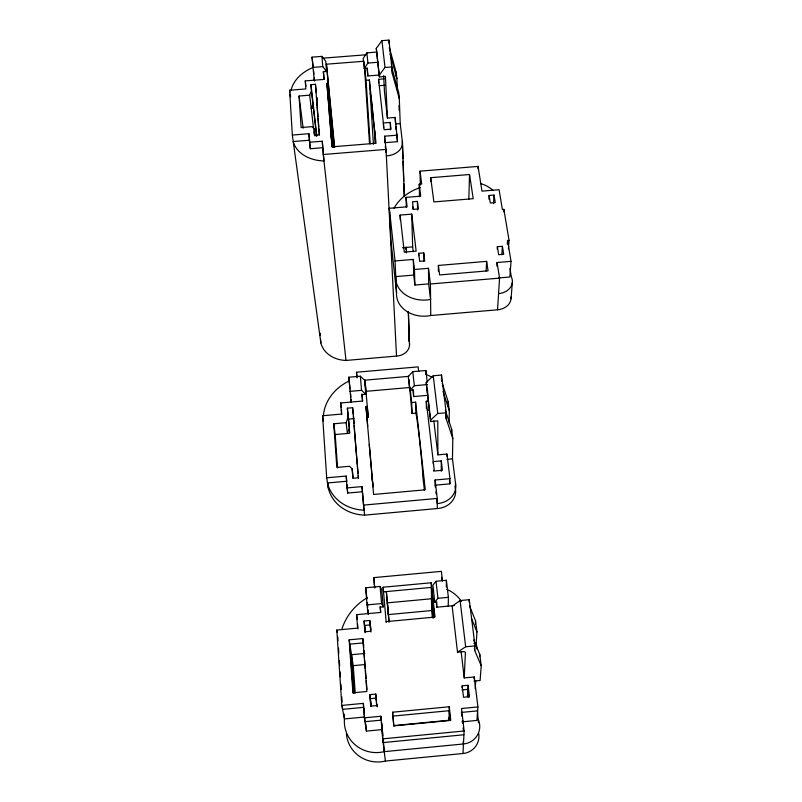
<?xml version="1.0" encoding="UTF-8"?>
<svg xmlns="http://www.w3.org/2000/svg" width="802" height="802" viewBox="0 0 802 802"><rect width="100%" height="100%" fill="white"/><g stroke="black" fill="none" stroke-linecap="round" stroke-linejoin="round"><path stroke-width="1.2" d="M441.27 471.365L441.29 460.899L433.25 461.621L433.27 463.827M441.511 381.13L441.521 375.065L433.22 375.787L426.213 382.484L430.614 421.521L437.782 420.88L437.872 454.854L446.955 454.052L449.972 478.674L449.892 483.857L435.145 485.18L435.396 487.395M361.983 394.043L362.584 401.05L340.66 402.975L341.502 414.073L322.584 415.737L326.705 477.802L328.299 488.087A39.819 34.897 -6.1 0 0 364.599 515.135L437.27 508.538A19.549 17.263 -0.1 0 0 455.416 488.458L455.526 483.345L452.468 458.854L452.809 438.574L446.173 418.664L446.213 412.769L441.521 375.065M446.935 456.168L446.955 454.052M448.107 406.574L448.158 401.652L442.253 383.406M446.323 587.024L446.393 580.297L436.037 581.26L432.91 585.119L434.764 602.101L436.789 601.911L436.809 607.194L454.363 605.56M449.17 422.554L449.31 410.764L448.158 401.652M448.238 606.132L448.368 597.34L446.393 580.297M451.596 431.546L451.636 429.22L445.381 410.333M392.569 712.206L393.832 725.579L449.02 720.266L449.27 706.762L392.569 712.206L393.792 726M468.819 199.277L469.531 174.515L430.694 177.693L430.724 181.402M477.992 168.751L478.082 166.415L420.047 171.157L420.308 185.172M462.092 687.875L462.183 685.84L468.087 685.279L469.451 696.677L463.516 697.249L462.183 685.84M462.163 721.85L476.889 720.437L477.912 706.933L474.243 676.968L464.238 677.921L465.401 652.527A3.108 1.123 -6.6 0 0 462.363 651.675L457.511 652.146L452.148 606.182L460.097 600.558L469.26 599.696L475.005 645.901L474.724 650.512L481.22 665.79L480.107 680.497L473.972 681.078M462.834 722.642L462.924 720.717M469.15 602.142L469.26 599.696M488.929 199.197L489.11 195.467L494.012 195.056L495.245 202.595L490.323 203.006L489.11 195.467M486.142 270.996L486.624 261.362L438.393 265.432L438.403 271.427M346.374 733.72A32.15 31.218 -21.2 0 0 385.391 761.058L462.975 753.509L464.117 730.983L461.521 708.507L477.912 706.933M493.561 203.648L494.012 195.056M467.476 696.768L468.087 685.279M497.22 249.151L497.36 246.725L502.393 246.304L503.696 254.254L498.643 254.675L497.36 246.725M496.859 266.124L497.08 262.515L511.024 261.342L507.546 240.47L509.049 240.349L503.867 209.382L502.383 209.502L499.085 189.713L481.972 191.117L478.082 166.415M475.355 624.487L475.566 620.878L469.461 605.68M503.706 211.858L503.867 209.382M477.02 649.179L476.248 643.034L476.959 631.946L475.566 620.878M420.047 171.157L421.672 184.039L419.235 184.239L420.729 196.169L406.002 197.382L407.105 206.816L389.331 208.289L390.985 241.131L396.539 292.9A27.659 22.245 -1.1 0 0 430.744 315.517L497.541 309.803L499.566 278.124L497.08 262.515M474.112 679.023L474.243 676.968M501.841 254.805L502.393 246.304M475.195 688.707L475.726 680.918M507.285 244.129L507.546 240.47M508.438 248.871L509.049 240.349M479.616 656.788L479.786 654.402L473.741 639.966M511.024 261.342L509.851 277.001L498.623 277.953M511.064 298.745L512.338 282.464M478.433 722.752L477.421 710.361M328.188 96.541L329.141 110.716M348.078 417.09L349.331 427.927L347.416 433.471L346.123 422.684L348.078 417.09L347.376 408.178L352.619 407.717L353.271 413.782M313.522 128.15L309.672 95.177L311.417 91.117L310.955 84.651L315.437 84.3L316.359 92.661M376.83 52.07L366.865 52.852L363.186 58.396L364.228 68.581L367.356 68.22L367.847 75.949L379.887 74.997M364.228 68.581L367.928 63.057L366.865 52.852M397.251 135.167L384.579 136.19L384.91 142.686L397.511 141.663L395.185 117.443L387.426 118.064L385.431 76.431L379.336 76.912L376.288 48.361L381.932 40.651L388.99 40.1L392.459 74.065L399.306 98.656L400.218 123.598L402.313 141.272L402.925 158.706M379.336 76.912L379.246 75.137L385 67.478L381.932 40.651M434.764 602.101L437.922 598.312L448.368 597.34M427.245 382.223L425.872 370.504L412.789 371.647L408.258 376.469L409.782 390.514L413.431 390.093L413.642 396.569L427.687 395.346L427.616 390.554M409.782 390.514L414.353 385.722L427.526 384.569M430.614 421.521L430.594 420.058L437.762 413.511L446.213 412.769M457.511 652.146L465.661 646.783L475.005 645.901M393.762 725.9L450.774 720.407L449.27 706.762M380.178 606.382L380.699 612.437L356.599 614.683L357.612 628.106L336.81 630.061L341.812 705.429L363.276 703.374L364.369 717.84L366.404 731.093L382.434 729.549M364.369 717.84L380.84 716.256L382.694 738.853L464.117 730.983M463.927 734.762L383.155 742.582L381.511 722.622M341.812 705.429L344.439 718.943A32.802 31.739 -19.3 0 0 384.248 751.654L463.456 743.965A18.286 17.784 14.2 0 0 478.624 720.266M363.677 645.239L362.785 638.552L349.151 639.836L353.251 665.66L365.09 664.537M375.737 694.091L376.659 705.57L370.694 706.141L369.802 694.662L375.737 694.091L376.539 700.537M462.012 689.9L467.867 689.339L468.819 697.279M363.877 707.324L342.584 709.359L342.334 705.62M364.098 717.048L344.439 718.943L344.108 714.021M392.93 716.106L449.19 710.692L450.283 720.557M461.35 712.427L477.611 710.863M383.246 606.913L381.772 589.871L380.108 586.442L365.662 587.776L367.035 604.908L381.582 603.555L383.246 606.913L380.178 607.194L380.699 612.437M386.213 622.412L383.115 587.224L431.265 582.763L431.646 610.543L388.338 614.593L386.353 591.585L389.07 622.141L387.326 602.863L431.486 598.753L433.561 617.981M369.792 620.467L370.664 631.244L364.88 631.786L364.038 620.999L369.792 620.467L370.183 623.796M386.133 621.64L434.995 617.069L431.265 582.763M370.885 629.71L370.313 624.908L364.609 625.44L365.171 632.588M364.79 653.46L351.517 654.713L354.263 693.018M473.832 643.264L476.248 643.034M374.544 587.355L373.732 577.62L441.401 571.365L442.503 581.059M326.705 477.802L346.163 476.057L346.825 481.24L327.507 482.974A40.1 35.057 -6 0 0 364.058 510.162L361.993 486.583L347.055 487.927L346.163 476.057M435.145 485.18L435.105 480.007L449.972 478.674M347.055 487.927L347.717 493.06L362.544 491.726M361.993 486.583L363.507 505.11L437.24 498.433L435.105 480.007M427.296 410.113L429.541 409.912M347.376 408.178L348.639 419.095L353.802 418.644L353.542 416.218M367.707 426.313L366.965 417.481L368.248 417.371L364.96 380.168L408.82 376.349M412.048 413.501L415.907 413.17L415.576 402.183L411.667 402.534L412.048 413.501L408.96 380.078M353.221 478.102L352.128 468.879L349.492 466.283L336.85 467.416L333.732 423.777L346.123 422.684M333.732 423.777L335.196 434.554L349.752 433.27L348.639 419.095M446.904 459.345L452.468 458.854M323.437 71.488L324.068 79.408L305.281 80.902L305.833 88.952L289.642 90.235L292.339 135.057L320.86 342.955A27.789 22.757 -5.5 0 0 346.003 360.449L396.519 356.078A13.614 11.218 -2.8 0 0 409.431 343.166M356.88 376.88L356.489 372.228L418.143 366.875L418.674 371.506M351.106 402.063L348.8 377.211L360.359 376.208L364.579 380.198L365.812 394.273L361.973 394.604L362.584 401.05M349.933 391.356L361.562 390.333L365.812 394.273M409.231 387.546L365.973 391.326L364.96 380.168M415.576 402.183L425.271 489.801L373.612 494.463L365.953 406.544L367.266 406.434L368.248 417.371M426.393 408.569L426.273 401.251L428.499 401.05M414.885 285.041L428.659 283.878L428.479 268.309L414.464 269.482L414.885 285.041L413.722 275.076L413.291 259.427L395.025 260.961L396.539 292.9M430.744 315.517L430.423 283.978L499.566 278.124M402.514 247.738L412.649 246.886L411.717 214.124L400.078 215.096L400.268 219.938M418.694 253.332L423.747 252.901L424.729 260.891L419.657 261.322L418.694 253.332L418.744 255.748M413.722 275.076L395.767 276.59A28.15 22.456 -1.1 0 0 430.584 299.417L428.659 283.878M417.401 201.382L412.479 201.793L413.401 209.372L418.333 208.961L417.401 201.382L417.601 210.064M384.148 78.857L378.564 79.298L384.098 129.713L390.985 129.162L390.223 122.405L383.356 122.967L383.607 127.658M395.456 123.989L400.218 123.598M292.339 135.057L308.93 133.713L310.304 148.721L322.955 147.698L323.958 160.951A34.225 25.273 -4.7 0 1 293.221 141.543L309.722 140.21M308.93 133.713L309.522 142.255L322.244 141.222L322.835 146.616M322.244 141.222L323.246 154.505L386.033 149.413L384.579 136.19M314.234 80.19L312.048 57.153L321.943 56.381L325.742 61.243L326.574 71.458L323.276 71.699L324.068 79.408M322.985 58.155L366.093 54.777M334.294 146.856L326.434 64.2L364.078 61.243M312.81 67.398L322.755 66.616L326.574 71.458M367.928 63.057L378.083 62.255M385 67.478L392.158 66.907M364.689 67.188L366.043 80.29L369.391 80.02L376.018 143.267L332.008 146.836L326.865 83.388L327.988 83.298M379.266 85.724L384.87 85.283M314.975 135.979L314.113 128.531L311.908 126.666L301.111 127.538L299.066 96.019L309.672 95.177M471.365 618.192L476.959 631.946M443.035 391.516L449.31 410.764M391.667 67.308L398.494 91.949L399.306 98.656M390.083 53.934L396.91 78.686L397.281 88.571M389.301 47.318L396.118 72.13L396.91 78.686M336.81 630.061L337.201 632.257M509.932 268.349L511.345 276.87A15.719 12.541 2.5 0 1 498.573 293.622M486.624 261.362L488.087 270.845L439.626 274.946L438.393 265.432M469.531 174.515L473.22 198.685L433.882 201.934L430.694 177.693M363.276 703.374L363.727 706.331M364.058 708.527L364.419 710.923M322.584 415.737L323.396 421.2A49.343 42.025 -4.8 0 1 323.296 418.413M356.599 614.683L357.231 619.154M369.802 694.662L371.336 705.971M289.642 90.235L289.933 92.43M290.234 94.636L290.524 96.831A42.275 30.536 -4.3 0 1 290.504 94.125M364.038 620.999L365.532 632.648M451.636 429.22L452.809 438.574M479.786 654.402L481.22 665.79M299.066 96.019L303.136 128.23M428.479 268.309L430.423 283.978M455.115 486.002L455.416 488.458M376.99 704.196L377.291 706.642M445.581 413.912L446.173 418.664M474.433 648.176L474.724 650.512M340.66 402.975L341.211 407.386M449.451 480.177L449.892 483.857M382.694 738.853L385.391 761.058M309.522 142.255L310.304 148.721M433.22 375.787L437.762 413.511M460.097 600.558L465.661 646.783M441.29 460.899L442.413 470.273L434.343 470.995L426.273 401.251M411.717 214.124L416.138 251.136L404.268 252.129L400.078 215.096M305.281 80.902L305.933 86.415M365.662 587.776L366.975 598.793M380.84 716.256L381.311 720.126L364.96 721.7L364.689 718.101M381.592 722.482L382.153 727.193M367.035 604.908L368.078 613.61M433.842 420.799L437.872 454.854M461.18 652.076L464.238 677.921M389.431 48.421L389.692 50.626M391.797 68.431L392.459 74.065M412.649 246.886L413.22 251.738M413.291 259.427L414.464 269.482M426.213 382.484L430.594 420.058M395.727 126.345L396.138 129.874M396.549 133.413L397.511 141.663M313.953 131.879L314.244 134.365M435.907 491.827L436.168 494.042M436.709 498.744L437.26 503.526A19.689 17.343 -0.1 0 0 455.526 483.345M461.491 713.64L461.772 716.066M462.323 720.918L462.604 723.344M463.135 727.965L463.406 730.231M463.205 741.73L463.456 743.965M310.955 84.651L316.76 135.408M311.417 91.117L316.61 136.4M441.521 577.29L441.812 579.816M387.426 118.064L384.459 91.689L383.667 75.629M412.789 371.647L414.353 385.722M436.037 581.26L437.922 598.312M408.589 335.677L409.261 341.792M312.048 57.153L313.131 66.897M313.532 70.546L313.943 74.195M376.288 48.361L379.246 75.137M415.907 413.17A57.554 2.025 84.9 0 1 423.526 482.343L424.438 490.583M412.88 389.592L413.642 396.569M436.278 602.372L436.809 607.194M448.739 717.8L449.02 720.266M385.311 146.265L385.962 152.26M348.8 377.211L350.083 388.93M317.161 99.919L316.89 97.443A50.626 0.902 84.7 0 0 317.201 105.944M323.246 154.505L346.003 360.449M409.21 379.917L409.461 382.293M409.982 387.055L411.667 402.534M434.504 616.658L431.326 587.415L383.536 591.846L383.115 587.224M389.331 208.289L395.025 260.961M431.646 610.543L432.438 617.911M363.507 505.11L364.599 515.135M367.025 68.05L367.847 75.949M373.732 577.62L374.103 581.129M374.223 582.292L374.815 587.996M364.208 62.436L364.449 64.812M330.965 133.994L332.269 146.906L329.221 111.628M326.434 64.2L334.665 147.408M356.489 372.228L357.05 377.882M326.865 83.388L333.291 147.458M372.058 476.588L373.01 486.894L369.261 444.328M365.953 406.544L366.965 417.481M380.108 586.442L381.582 603.555M360.359 376.208L361.562 390.333M382.634 732.005L382.935 735.685M383.346 740.597L384.248 751.654M370.313 624.908L370.895 632.056M376.509 701.529L376.228 698.101L370.344 698.662L370.965 706.652M376.689 703.805L376.88 706.091M352.619 407.717L358.273 477.822L352.87 478.313L352.128 468.879M350.594 393.612L350.875 397.11M351.055 399.436L351.246 401.762M367.366 602.442L367.747 607.254M367.948 609.66L368.329 614.482M321.943 56.381L322.755 66.616M363.747 647.785L363.366 642.893L349.832 644.166L353.341 693.159M363.928 650.232L364.499 657.58M364.689 660.026L365.351 668.597M365.542 671.043L366.103 678.382M366.293 680.828L366.955 689.399M362.785 638.552L366.865 691.494L352.92 692.828L349.151 639.836M365.862 724.016L366.404 731.093M341.431 409.722L341.802 414.634M347.096 484.789L347.717 493.06M357.592 624.016L357.963 628.868M363.968 708.517L364.509 715.705M315.437 84.3L319.216 134.936L314.605 135.307L314.113 128.531M314.294 77.764L314.544 81.152M353.251 665.66L355.236 693.078M335.196 434.554L337.582 467.917M320.198 333.161L320.369 335.607M320.61 339.276L320.86 342.955M366.043 80.29L370.203 143.959M364.168 62.486L369.501 143.347M327.968 483.165L328.299 488.087M337.762 636.938L338.013 640.688M338.504 648.176L338.835 653.179M339.336 660.668L339.667 665.66M340.088 671.906L340.419 676.898M340.92 684.387L341.251 689.379M341.752 696.878L342.083 701.87M369.391 80.02L373.401 144.22M374.684 130.475L375.456 143.408A50.546 1.063 85.2 0 0 370.213 93.192M378.564 79.298L378.755 82.887M386.033 149.413L396.519 356.078M390.223 122.405L390.564 129.894M388.99 40.1L389.15 43.709M395.185 117.443L395.406 122.896M398.494 91.949L398.684 96.872M398.995 105.483L399.185 110.395M396.118 72.13L396.298 76.922M396.579 84.12L396.759 88.912M402.484 142.656L404.368 196.67M406.163 247.838L406.343 252.851M408.408 311.858L409.541 344.409M403.015 161.202L403.717 181.122M403.807 183.618L404.238 196.069M406.033 247.126L406.123 249.612M408.308 311.888L409.361 341.772M406.002 197.382L406.333 207.327M412.619 206.675L412.679 209.111M423.296 471.987L423.526 482.343M419.235 184.239L419.486 196.741M425.872 370.504L425.932 374.043M423.747 252.901L423.887 261.362M437.24 498.433L437.27 508.538M478.744 733.619A17.915 17.484 16.3 0 1 462.975 753.509M446.794 589.36A33.504 31.258 0.1 0 1 461.511 601.49M341.953 628.938A58.035 54.686 -6.5 0 1 367.306 597.67M394.023 208.249A50.165 38.917 -0.4 0 1 420.358 187.508M480.669 183.588A29.022 22.296 0.9 0 1 493.19 190.565M511.085 296.87A15.449 12.421 2.6 0 1 497.541 309.803M291.096 90.085A42.275 30.536 -4.3 0 1 313.201 67.388M402.313 141.272A16.782 12.481 -2.6 0 1 386.363 155.879M319.497 134.947A50.626 0.902 84.7 0 1 318.965 128.761M318.815 126.967A50.626 0.902 84.7 0 1 318.123 118.526M318.003 116.952A50.626 0.902 84.7 0 1 317.271 107.057M323.417 415.626A49.343 42.025 -4.8 0 1 349.201 380.95M358.564 478.543A57.644 0.702 85 0 1 358.293 475.556M358.093 473.31A57.644 0.702 85 0 1 357.451 465.862M357.321 464.388A57.644 0.702 85 0 1 356.529 455.005M356.469 454.303A57.644 0.702 85 0 1 355.747 445.531M355.697 444.889A57.644 0.702 85 0 1 354.945 435.346M354.895 434.804A57.644 0.702 85 0 1 354.213 425.431M354.093 423.576A57.644 0.702 85 0 1 353.802 418.644M426.183 374.524A32.22 27.258 -1.9 0 1 432.017 377.381M433.491 470.313A57.533 2.486 84.9 0 1 433.561 471.065M312.92 104.23L311.196 108.27L313.201 108.11L312.92 104.23"/></g></svg>
